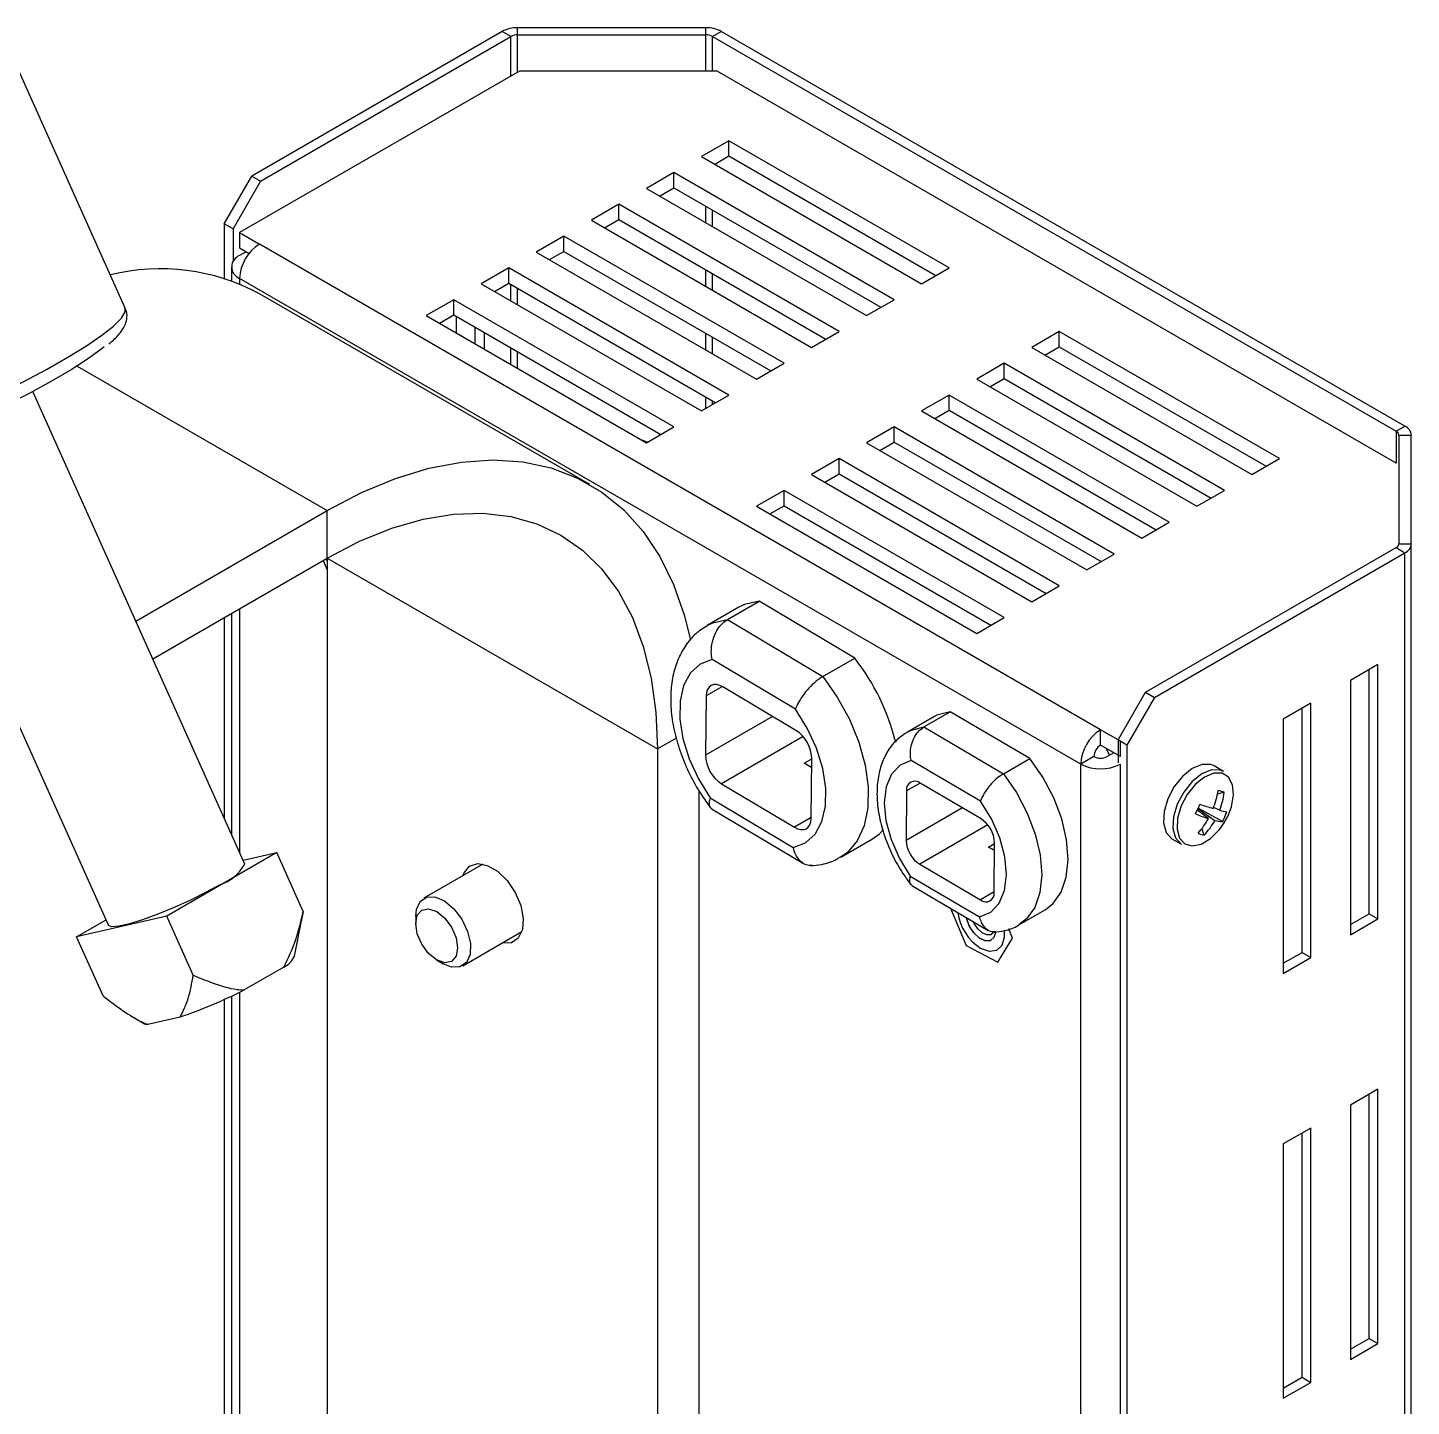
# Model space of a CAD drawing. Extents: x 9.3 to 87.2, y 0.6 to 68.8.
# Drawn here: x 16.84 to 21.283, y 57.384 to 61.809 of the extents above; entities that cross this region are included whole.
import ezdxf

# ---------------------------------------------------------------- set-up
doc = ezdxf.new("R2010")
doc.units = 0
doc.header["$MEASUREMENT"] = 0
doc.layers.add('OBJECT', color=7, linetype='CONTINUOUS')

msp = doc.modelspace()

# ---------------------------------------------------------------- linework, layer by layer
at = {"layer": 'OBJECT'}
for p, q in [((18.3639, 61.7976), (17.5595, 61.3332)), ((17.5878, 61.3169), (18.3921, 61.7812)), ((18.3921, 61.7812), (18.3639, 61.7976)), ((18.3921, 61.6547), (18.3921, 61.7812)), ((18.4134, 61.7863), (18.4134, 61.8094)), ((19.0178, 61.8094), (18.4134, 61.8094)), ((18.4134, 61.7863), (19.0178, 61.7863)), ((18.4134, 61.6669), (18.4134, 61.7863)), ((19.0178, 61.7863), (19.0178, 61.8094)), ((19.0178, 61.6703), (19.0178, 61.7863)), ((19.039, 61.7812), (19.0673, 61.7976)), ((19.039, 61.7812), (21.2347, 60.5137)), ((19.039, 61.6703), (19.039, 61.7812)), ((21.263, 60.53), (19.0673, 61.7976)), ((17.1533, 60.9095), (16.8029, 61.6897)), ((18.4192, 61.6703), (17.5206, 61.1515)), ((19.0544, 61.6703), (18.4192, 61.6703)), ((21.2347, 60.4116), (19.0544, 61.6703)), ((19.0921, 61.4465), (19.0037, 61.3954)), ((19.7992, 61.0383), (19.0921, 61.4465)), ((19.0921, 61.3975), (19.0921, 61.4465)), ((19.0037, 61.3954), (19.7108, 60.9872)), ((19.0462, 61.3709), (19.0921, 61.3975)), ((19.0921, 61.3975), (19.7568, 61.0138)), ((17.4711, 61.1801), (17.5595, 61.3332)), ((17.5595, 61.3332), (17.5878, 61.3169)), ((18.9153, 61.3444), (18.827, 61.2934)), ((19.6225, 60.9362), (18.9153, 61.3444)), ((18.9153, 61.2954), (18.9153, 61.3444)), ((17.5878, 61.3169), (17.4994, 61.1638)), ((18.827, 61.2934), (19.5341, 60.8852)), ((18.8694, 61.2689), (18.9153, 61.2954)), ((18.9153, 61.2954), (19.58, 60.9117)), ((18.7386, 61.2424), (18.6502, 61.1913)), ((19.4457, 60.8342), (18.7386, 61.2424)), ((18.7386, 61.1934), (18.7386, 61.2424)), ((19.0178, 61.1832), (19.0178, 61.2363)), ((18.6502, 61.1913), (19.3573, 60.7831)), ((18.6926, 61.1668), (18.7386, 61.1934)), ((18.7386, 61.1934), (19.4032, 60.8097)), ((19.039, 61.171), (19.039, 61.224)), ((17.4994, 61.1638), (17.4711, 61.1801)), ((17.4711, 61.1801), (17.4711, 61.0051)), ((17.4994, 61.1638), (17.4994, 61.0586)), ((17.5206, 61.1515), (17.5842, 61.1148)), ((17.5206, 61.1515), (17.5206, 61.1025)), ((17.5206, 61.1025), (17.5511, 61.0849)), ((20.2854, 59.5555), (17.5842, 61.1148)), ((18.5618, 61.1403), (18.4734, 61.0893)), ((19.2689, 60.7321), (18.5618, 61.1403)), ((18.5618, 61.0913), (18.5618, 61.1403)), ((17.5418, 61.0903), (17.5206, 61.078)), ((18.4734, 61.0893), (19.1805, 60.6811)), ((18.5158, 61.0648), (18.5618, 61.0913)), ((18.5618, 61.0913), (19.2265, 60.7076)), ((17.4942, 61.0413), (17.4942, 60.9972)), ((18.385, 61.0383), (18.2966, 60.9872)), ((19.0921, 60.6301), (18.385, 61.0383)), ((18.385, 60.9893), (18.385, 61.0383)), ((19.0178, 60.9791), (19.0178, 61.0322)), ((19.039, 60.9669), (19.039, 61.0199)), ((19.7108, 60.9872), (19.7992, 61.0383)), ((20.2217, 59.4452), (17.5206, 61.0046)), ((17.5206, 61.0046), (17.5206, 60.9869)), ((18.2966, 60.9872), (19.0037, 60.579)), ((18.3391, 60.9627), (18.385, 60.9893)), ((18.385, 60.9893), (19.0497, 60.6056)), ((18.3921, 60.9321), (18.3921, 60.9852)), ((18.4134, 60.9198), (18.4134, 60.9729)), ((18.6454, 60.3428), (17.5848, 60.9551)), ((18.2082, 60.9362), (18.1198, 60.8852)), ((18.9153, 60.528), (18.2082, 60.9362)), ((18.2082, 60.8872), (18.2082, 60.9362)), ((19.5341, 60.8852), (19.6225, 60.9362)), ((18.1198, 60.8852), (18.827, 60.477)), ((18.1623, 60.8607), (18.2082, 60.8872)), ((18.2082, 60.8872), (18.8729, 60.5035)), ((18.2171, 60.8291), (18.2171, 60.8821)), ((18.2772, 60.7944), (18.2772, 60.8474)), ((19.3573, 60.7831), (19.4457, 60.8342)), ((20.1528, 60.8342), (20.0644, 60.7831)), ((20.8599, 60.4259), (20.1528, 60.8342)), ((20.1528, 60.7852), (20.1528, 60.8342)), ((18.3055, 60.8311), (18.3055, 60.778)), ((19.0178, 60.775), (19.0178, 60.8281)), ((19.039, 60.7627), (19.039, 60.8158)), ((18.3921, 60.728), (18.3921, 60.781)), ((18.4134, 60.7157), (18.4134, 60.7688)), ((20.0644, 60.7831), (20.7715, 60.3749)), ((20.1068, 60.7586), (20.1528, 60.7852)), ((20.1528, 60.7852), (20.8175, 60.4015)), ((16.9987, 60.723), (17.802, 60.2593)), ((19.1805, 60.6811), (19.2689, 60.7321)), ((19.976, 60.7321), (19.8876, 60.6811)), ((20.6831, 60.3239), (19.976, 60.7321)), ((19.976, 60.6831), (19.976, 60.7321)), ((19.8876, 60.6811), (20.5947, 60.2729)), ((19.93, 60.6566), (19.976, 60.6831)), ((19.976, 60.6831), (20.6407, 60.2994)), ((17.5375, 59.1244), (16.8562, 60.6413)), ((19.0037, 60.579), (19.0921, 60.6301)), ((19.0178, 60.5872), (19.0178, 60.624)), ((19.039, 60.5994), (19.039, 60.6117)), ((19.7992, 60.6301), (19.7108, 60.579)), ((20.5063, 60.2218), (19.7992, 60.6301)), ((19.7992, 60.5811), (19.7992, 60.6301)), ((19.7108, 60.579), (20.4179, 60.1708)), ((19.7533, 60.5545), (19.7992, 60.5811)), ((19.7992, 60.5811), (20.4639, 60.1974)), ((18.827, 60.477), (18.9153, 60.528)), ((19.6225, 60.528), (19.5341, 60.477)), ((20.3296, 60.1198), (19.6225, 60.528)), ((19.6225, 60.479), (19.6225, 60.528)), ((21.2347, 60.5137), (21.263, 60.53)), ((18.8297, 60.4785), (18.8131, 60.485)), ((19.5341, 60.477), (20.2412, 60.0688)), ((19.5765, 60.4525), (19.6225, 60.479)), ((19.6225, 60.479), (20.2871, 60.0953)), ((21.2347, 60.5137), (21.2347, 60.4116)), ((21.2435, 60.5015), (21.2435, 60.1525)), ((21.2435, 60.5015), (21.2835, 60.5015)), ((21.2835, 60.1525), (21.2835, 60.5015)), ((16.4183, 60.4446), (17.0996, 58.9277)), ((19.4457, 60.4259), (19.3573, 60.3749)), ((20.1528, 60.0177), (19.4457, 60.4259)), ((19.4457, 60.377), (19.4457, 60.4259)), ((20.7715, 60.3749), (20.8599, 60.4259)), ((19.3573, 60.3749), (20.0644, 59.9667)), ((19.3997, 60.3504), (19.4457, 60.377)), ((19.4457, 60.377), (20.1103, 59.9932)), ((19.2689, 60.3239), (19.1805, 60.2729)), ((19.976, 59.9157), (19.2689, 60.3239)), ((19.2689, 60.2749), (19.2689, 60.3239)), ((20.5947, 60.2729), (20.6831, 60.3239)), ((17.1871, 59.9044), (17.802, 60.2593)), ((17.802, 60.1066), (17.802, 60.2593)), ((19.1805, 60.2729), (19.8876, 59.8647)), ((19.2229, 60.2484), (19.2689, 60.2749)), ((19.2689, 60.2749), (19.9336, 59.8912)), ((20.4179, 60.1708), (20.5063, 60.2218)), ((20.4303, 59.6759), (21.2347, 60.1403)), ((20.4586, 59.6596), (21.263, 60.1239)), ((21.2347, 60.1403), (21.263, 60.1239)), ((21.2435, 60.1525), (21.2835, 60.1525)), ((21.263, 54.5919), (21.263, 60.1239)), ((21.2835, 54.6204), (21.2835, 60.1525)), ((17.2416, 59.7831), (17.802, 60.1066)), ((17.7894, 60.0993), (17.802, 60.0691)), ((17.802, 60.0981), (17.7989, 60.1048)), ((17.802, 60.1064), (18.8627, 59.4941)), ((17.802, 60.1064), (17.802, 56.1112)), ((20.2412, 60.0688), (20.3296, 60.1198)), ((20.0644, 59.9667), (20.1528, 60.0177)), ((17.5206, 59.9442), (17.5206, 59.1619)), ((19.1237, 59.9488), (19.0219, 59.89)), ((19.0876, 59.9096), (19.1894, 59.9684)), ((19.4959, 59.7855), (19.1894, 59.9684)), ((17.4711, 59.9156), (17.4711, 59.2721)), ((17.4942, 59.9289), (17.4942, 59.2206)), ((19.0876, 59.9096), (19.3941, 59.7267)), ((19.8876, 59.8647), (19.976, 59.9157)), ((19.3054, 59.6215), (19.0382, 59.781)), ((19.3941, 59.7267), (19.4959, 59.7855)), ((21.1763, 59.7652), (21.0879, 59.7142)), ((21.148, 58.965), (21.148, 59.7489)), ((21.1763, 58.9487), (21.1763, 59.7652)), ((19.0711, 59.6942), (19.0193, 59.6644)), ((19.307, 59.5534), (19.0728, 59.6932)), ((21.0879, 59.7142), (21.0879, 58.8977)), ((19.0193, 59.6644), (19.0165, 59.474)), ((20.3419, 59.5228), (20.4303, 59.6759)), ((20.4586, 59.6596), (20.3702, 59.5065)), ((20.4303, 59.6759), (20.4586, 59.6596)), ((20.9607, 59.6407), (20.8723, 59.5897)), ((20.9607, 58.8242), (20.9607, 59.6407)), ((19.2318, 59.5983), (19.0165, 59.474)), ((19.7499, 59.5973), (19.665, 59.5483)), ((19.7178, 59.5645), (19.8027, 59.6135)), ((20.0582, 59.4635), (19.8027, 59.6135)), ((20.8723, 59.5897), (20.8723, 58.7732)), ((20.9324, 58.8405), (20.9324, 59.6244)), ((19.7178, 59.5645), (19.9733, 59.4145)), ((20.349, 59.5187), (20.2854, 59.5555)), ((20.2854, 59.5065), (20.2854, 59.5555)), ((18.9231, 59.529), (18.8627, 59.4941)), ((19.33, 59.5335), (19.0682, 59.3824)), ((20.349, 59.4697), (20.2854, 59.5065)), ((20.3702, 59.5065), (20.3419, 59.5228)), ((20.3419, 59.5228), (20.3419, 59.4493)), ((20.349, 59.4697), (20.349, 59.5187)), ((20.3702, 59.5065), (20.3702, 54.6416)), ((18.8627, 59.4941), (18.8627, 55.5128)), ((19.3338, 59.448), (19.3587, 59.4624)), ((19.3559, 59.2714), (19.3587, 59.4618)), ((19.8999, 59.3264), (19.6772, 59.4571)), ((19.9733, 59.4145), (20.0582, 59.4635)), ((20.2642, 59.4697), (20.2217, 59.4452)), ((20.3023, 59.4967), (20.3142, 59.4741)), ((20.3278, 59.482), (20.3066, 59.4697)), ((19.3583, 59.4334), (19.3338, 59.448)), ((19.3338, 59.448), (19.3583, 59.436)), ((20.2217, 54.7242), (20.2217, 59.4452)), ((20.349, 54.6535), (20.349, 59.4452)), ((20.6805, 59.4219), (20.6498, 59.4396)), ((19.0682, 59.3824), (19.3024, 59.2426)), ((19.7057, 59.3845), (19.6622, 59.3594)), ((19.9016, 59.2695), (19.7064, 59.384)), ((18.9949, 59.3619), (18.9949, 55.4388)), ((19.0316, 59.3371), (19.2988, 59.1776)), ((19.6622, 59.3594), (19.6611, 59.2)), ((20.6827, 59.3548), (20.661, 59.3487)), ((19.0364, 59.3021), (19.3314, 59.1261)), ((19.842, 59.3045), (19.6611, 59.2)), ((20.6317, 59.2702), (20.5962, 59.298)), ((20.5984, 59.3026), (20.6525, 59.2643)), ((20.6769, 59.2615), (20.5992, 59.3043)), ((20.668, 59.2973), (20.6481, 59.3057)), ((19.3559, 59.2735), (19.3024, 59.2426)), ((19.9233, 59.2501), (19.7046, 59.1238)), ((20.6184, 59.2177), (20.6111, 59.2381)), ((19.4509, 59.147), (19.5527, 59.2057)), ((19.9259, 59.1792), (19.9451, 59.1902)), ((19.9439, 59.034), (19.9451, 59.1933)), ((20.5149, 59.2058), (20.5455, 59.1881)), ((17.6401, 59.1616), (17.2866, 58.9575)), ((17.532, 59.1366), (17.6401, 59.1616)), ((17.7251, 58.9723), (17.6401, 59.1616)), ((19.9449, 59.168), (19.9259, 59.1792)), ((19.9259, 59.1792), (19.9449, 59.1699)), ((18.3019, 59.1244), (18.112, 59.0147)), ((19.7046, 59.1238), (19.8997, 59.0093)), ((19.6745, 59.0856), (19.8972, 58.9549)), ((19.6789, 59.056), (19.9248, 58.9117)), ((19.9439, 59.0348), (19.8997, 59.0093)), ((17.7251, 58.9723), (17.7182, 58.94)), ((19.8039, 58.9827), (19.8538, 58.8632)), ((20.0225, 58.929), (20.1073, 58.978)), ((17.2866, 58.9575), (16.9969, 58.8905)), ((16.9969, 58.8905), (17.0917, 58.9452)), ((17.3716, 58.7682), (17.2866, 58.9575)), ((17.6971, 58.8284), (17.7198, 58.9425)), ((18.0861, 58.9575), (18.0861, 58.9332)), ((21.0879, 58.9303), (21.148, 58.965)), ((21.0879, 58.8977), (21.1763, 58.9487)), ((21.148, 58.965), (21.1763, 58.9487)), ((17.0819, 58.7012), (16.9969, 58.8905)), ((18.237, 58.7982), (18.4269, 58.9079)), ((19.9355, 58.8806), (19.9356, 58.8807)), ((19.9557, 58.8093), (20.003, 58.8864)), ((20.003, 58.8864), (19.9906, 58.9162)), ((19.8538, 58.8632), (19.9557, 58.8093)), ((20.8723, 58.8058), (20.9324, 58.8405)), ((20.9324, 58.8405), (20.9607, 58.8242)), ((17.6629, 58.7938), (17.5355, 58.7203)), ((18.1534, 58.8166), (18.1745, 58.8044)), ((20.8723, 58.7732), (20.9607, 58.8242)), ((17.4942, 58.7003), (17.4942, 56.2259)), ((17.5206, 58.7129), (17.5206, 56.2128)), ((17.4711, 58.6897), (17.4711, 56.2374)), ((17.1811, 58.6315), (17.2148, 58.6118)), ((17.3298, 58.6335), (17.2255, 58.6094)), ((21.1763, 58.4016), (21.0879, 58.3506)), ((21.1763, 57.5851), (21.1763, 58.4016)), ((21.0879, 58.3506), (21.0879, 57.534)), ((21.148, 57.6014), (21.148, 58.3853)), ((20.9607, 58.2771), (20.8723, 58.2261)), ((20.9324, 57.4769), (20.9324, 58.2608)), ((20.9607, 57.4606), (20.9607, 58.2771)), ((20.8723, 58.2261), (20.8723, 57.4095)), ((21.0879, 57.5667), (21.148, 57.6014)), ((21.148, 57.6014), (21.1763, 57.5851)), ((21.0879, 57.534), (21.1763, 57.5851)), ((20.8723, 57.4422), (20.9324, 57.4769)), ((20.8723, 57.4095), (20.9607, 57.4606)), ((20.9324, 57.4769), (20.9607, 57.4606))]:
    msp.add_line(p, q, dxfattribs=at)
at = {"layer": 'OBJECT', "flags": 128}
for points in [[(16.0204, 60.4006), (16.0274, 60.3936), (16.0485, 60.3885), (16.0822, 60.3898), (16.1276, 60.3972), (16.1837, 60.4106), (16.2493, 60.4297), (16.3227, 60.454), (16.4023, 60.4831), (16.4862, 60.5162), (16.5724, 60.5525), (16.659, 60.5912), (16.7439, 60.6314), (16.8251, 60.6721), (16.9008, 60.7124), (16.9691, 60.7515), (17.0286, 60.7882), (17.0777, 60.8219), (17.1154, 60.8516), (17.1408, 60.8768), (17.1532, 60.8968), (17.1533, 60.9095)], [(17.0858, 60.7844), (17.0751, 60.7758), (17.0326, 60.7451), (16.9794, 60.711), (16.9168, 60.6744), (16.8464, 60.6361), (16.7699, 60.5971), (16.6894, 60.5585), (16.6067, 60.5212), (16.5241, 60.4861), (16.4436, 60.4541), (16.3672, 60.4261), (16.2969, 60.4027), (16.2343, 60.3845), (16.1812, 60.372), (16.1634, 60.3688)], [(17.802, 60.2593), (17.9121, 60.317), (18.0212, 60.3624), (18.1285, 60.3952), (18.2329, 60.4151), (18.3337, 60.4219), (18.43, 60.4155), (18.5209, 60.3961), (18.6056, 60.3637), (18.6836, 60.3187), (18.754, 60.2615), (18.8162, 60.1925), (18.8698, 60.1123), (18.9143, 60.0216), (18.9494, 59.9211), (18.9686, 59.8428)], [(17.802, 60.1066), (17.906, 60.1607), (18.0089, 60.2025), (18.1099, 60.2316), (18.2079, 60.2477), (18.302, 60.2506), (18.3913, 60.2404), (18.4749, 60.217), (18.552, 60.1808), (18.6219, 60.1321), (18.6839, 60.0714), (18.7374, 59.9992), (18.7819, 59.9162), (18.817, 59.8233), (18.8423, 59.7213), (18.8576, 59.6112), (18.8627, 59.4941)], [(19.1894, 59.9684), (19.1423, 59.9578), (19.1237, 59.9488)], [(19.0221, 59.8901), (19.0405, 59.899), (19.0876, 59.9096)], [(19.0382, 59.781), (18.9994, 59.7661), (18.9683, 59.738), (18.9465, 59.698), (18.9349, 59.6479), (18.934, 59.5901), (18.9439, 59.5272), (18.9642, 59.462), (18.9939, 59.3977), (19.0316, 59.3371)], [(19.3941, 59.7267), (19.44, 59.6605), (19.4787, 59.5893), (19.5087, 59.5156), (19.529, 59.442), (19.5388, 59.3711), (19.5379, 59.3054), (19.5261, 59.2474), (19.504, 59.1991), (19.4724, 59.1621), (19.4507, 59.1468)], [(19.0728, 59.6932), (19.0626, 59.6982), (19.0526, 59.7006), (19.0435, 59.7005), (19.0354, 59.6978), (19.0287, 59.6926), (19.0237, 59.685), (19.0205, 59.6755), (19.0193, 59.6644)], [(19.2988, 59.1776), (19.3377, 59.1925), (19.3687, 59.2206), (19.3905, 59.2606), (19.4022, 59.3107), (19.403, 59.3685), (19.3931, 59.4314), (19.3728, 59.4966), (19.3431, 59.5609), (19.3054, 59.6215)], [(19.8027, 59.6135), (19.7601, 59.6025), (19.7499, 59.5973)], [(19.6631, 59.5472), (19.6752, 59.5535), (19.7178, 59.5645)], [(19.6772, 59.4571), (19.6415, 59.4419), (19.6142, 59.4129), (19.5971, 59.3719), (19.591, 59.3212), (19.5963, 59.2638), (19.6127, 59.203), (19.6393, 59.1424), (19.6745, 59.0856)], [(20.1073, 58.978), (20.1324, 58.9973), (20.1589, 59.0344), (20.1755, 59.0824), (20.1814, 59.1393), (20.1763, 59.2026), (20.1606, 59.2695), (20.1349, 59.3373), (20.1002, 59.4029), (20.0582, 59.4635)], [(19.9733, 59.4145), (20.0154, 59.3539), (20.05, 59.2883), (20.0758, 59.2205), (20.0915, 59.1536), (20.0965, 59.0903), (20.0906, 59.0334), (20.0741, 58.9854), (20.0475, 58.9483), (20.0243, 58.9301)], [(20.6498, 59.4396), (20.6392, 59.4441), (20.6113, 59.4445), (20.5802, 59.4317), (20.5493, 59.407), (20.522, 59.3733), (20.5013, 59.3341), (20.4893, 59.2936), (20.4874, 59.2563), (20.4958, 59.2262), (20.5136, 59.2065), (20.5149, 59.2058)], [(20.6805, 59.4219), (20.6699, 59.4264), (20.6419, 59.4268), (20.6108, 59.414), (20.58, 59.3893), (20.5527, 59.3556), (20.5319, 59.3164), (20.52, 59.2759), (20.5181, 59.2386), (20.5265, 59.2085), (20.5443, 59.1888), (20.5455, 59.1881)], [(20.6759, 59.4158), (20.6492, 59.4161), (20.6196, 59.4039), (20.5901, 59.3805), (20.5641, 59.3483), (20.5443, 59.3109), (20.5329, 59.2723), (20.5311, 59.2367), (20.5391, 59.208), (20.5561, 59.1892), (20.5802, 59.1825), (20.6087, 59.1885), (20.6387, 59.2066), (20.6668, 59.2348), (20.6741, 59.2444)], [(20.6961, 59.2825), (20.7058, 59.3086), (20.7125, 59.3462), (20.7094, 59.3788), (20.6967, 59.4029), (20.6759, 59.4158)], [(19.8972, 58.9549), (19.9329, 58.9701), (19.9601, 58.9991), (19.9773, 59.0401), (19.9834, 59.0908), (19.9781, 59.1482), (19.9616, 59.209), (19.9351, 59.2696), (19.8999, 59.3264)], [(20.6741, 59.2444), (20.69, 59.2701), (20.6961, 59.2825)], [(19.3024, 59.2426), (19.3127, 59.2376), (19.3226, 59.2352), (19.3318, 59.2353), (19.3398, 59.238), (19.3465, 59.2433), (19.3515, 59.2508), (19.3547, 59.2603), (19.3559, 59.2714)], [(19.5527, 59.2057), (19.5742, 59.2209), (19.5886, 59.235)], [(18.2378, 59.0873), (18.2414, 59.0962), (18.2592, 59.1175), (18.2851, 59.1258), (18.316, 59.1202), (18.3487, 59.1013), (18.3796, 59.0712), (18.4054, 59.0331), (18.4233, 58.9912), (18.4313, 58.9499), (18.4286, 58.9139), (18.4155, 58.8868), (18.3934, 58.8719), (18.3646, 58.8705), (18.3628, 58.8708)], [(17.4575, 59.0582), (17.4129, 59.0338), (17.3628, 59.009), (17.31, 58.9851), (17.2578, 58.9637), (17.2091, 58.9458), (17.1668, 58.9326), (17.1333, 58.9249), (17.1106, 58.923), (17.0999, 58.9271), (17.0996, 58.9277)], [(18.0861, 58.9575), (18.0882, 58.9784), (18.0999, 59.0044), (18.1207, 59.0185), (18.1479, 59.0192), (18.1784, 59.0062), (18.2083, 58.9812)], [(18.1792, 58.9513), (18.2011, 58.9218), (18.2157, 58.8881), (18.2208, 58.8554), (18.2157, 58.8286), (18.201, 58.8118), (18.1792, 58.8076), (18.1534, 58.8166), (18.1276, 58.8374), (18.1058, 58.8669), (18.0912, 58.9005), (18.0861, 58.9332), (18.0912, 58.96), (18.1058, 58.9768), (18.1277, 58.9811), (18.1535, 58.9721), (18.1792, 58.9513)], [(18.2083, 58.9812), (18.2342, 58.9472), (18.2529, 58.9083), (18.2621, 58.8692), (18.2608, 58.8345), (18.249, 58.8086), (18.2283, 58.7944), (18.201, 58.7938), (18.1745, 58.8044)], [(19.9356, 58.8807), (19.9324, 58.8791), (19.9157, 58.8782), (19.8968, 58.8868), (19.8785, 58.9035), (19.8637, 58.9259), (19.8546, 58.9505), (19.8539, 58.9533)], [(19.9421, 58.9052), (19.9331, 58.8976), (19.9202, 58.8969), (19.9056, 58.9035), (19.8915, 58.9165), (19.88, 58.9337), (19.8773, 58.9396)], [(19.8784, 58.9035), (19.8967, 58.8868), (19.9156, 58.8782), (19.9323, 58.8791), (19.9443, 58.8893), (19.9495, 58.9055)], [(19.9756, 58.9097), (19.976, 58.8891), (19.9685, 58.8627), (19.9518, 58.8468), (19.9283, 58.8436), (19.9011, 58.8534)], [(17.2148, 58.6118), (17.2179, 58.6105), (17.2255, 58.6094)]]:
    msp.add_lwpolyline(points, dxfattribs=at)
at = {"layer": 'OBJECT'}
for centre, radius, start, end in [((18.4113, 61.7084), 0.101, 88.8562, 118.04), ((18.4125, 61.743), 0.0433, 88.8564, 118.0402), ((19.0198, 61.7084), 0.101, 61.9595, 91.1444), ((19.0187, 61.743), 0.0433, 61.966, 91.1383), ((17.6587, 60.9983), 0.1383, 122.6056, 177.3944), ((17.5345, 61.0413), 0.0393, 110.7833, 249.2165), ((17.2658, 60.3614), 0.6741, 61.7521, 103.7561), ((21.2485, 60.498), 0.0352, 5.6942, 65.6258), ((21.2285, 60.5), 0.0151, 5.7053, 65.6135), ((21.2285, 60.154), 0.0151, 294.3758, 354.3024), ((21.2485, 60.156), 0.0352, 294.3752, 354.3038), ((18.9357, 59.3453), 0.7124, 13.7139, 38.1578), ((19.2445, 59.4578), 0.1143, 2.0382, 56.8377), ((20.3599, 59.4389), 0.1383, 122.6056, 177.3944), ((20.3102, 59.4676), 0.0461, 122.6051, 177.3949), ((19.1307, 59.4781), 0.1143, 182.0382, 236.8377), ((20.2854, 59.5107), 0.0461, 242.6104, 297.3896), ((20.2854, 59.5681), 0.1383, 242.6098, 297.3903), ((19.689, 59.3633), 0.0271, 49.9698, 188.3771), ((20.3736, 59.411), 0.294, 338.486, 350.0624), ((20.6311, 59.2077), 0.1559, 70.6685, 78.0926), ((20.4285, 59.3891), 0.2565, 339.037, 352.3149), ((19.8828, 59.6361), 0.7896, 333.6538, 336.1212), ((20.7933, 59.7644), 0.5199, 247.0229, 251.8963), ((21.0599, 60.6943), 1.4511, 251.7203, 253.4763), ((20.7267, 59.5107), 0.2213, 254.6092, 260.798), ((20.4948, 59.3733), 0.2208, 324.2814, 335.724), ((20.498, 59.3641), 0.2062, 330.1594, 339.6156), ((19.8499, 59.1895), 0.0953, 2.3267, 57.1187), ((20.3986, 59.3974), 0.2655, 318.9767, 331.3689), ((20.4452, 59.3802), 0.2376, 316.8259, 330.8034), ((20.675, 59.3499), 0.0884, 255.2918, 271.252), ((19.7563, 59.2039), 0.0953, 182.3269, 237.1186), ((20.6337, 59.3097), 0.0933, 248.1702, 260.5955), ((17.4106, 59.1962), 0.1458, 288.7889, 330.4678), ((19.9171, 59.03), 0.0271, 229.971, 8.3766), ((19.9915, 58.9932), 0.1665, 188.2518, 237.0977), ((19.9634, 58.9764), 0.1119, 191.8596, 220.633), ((17.6255, 58.865), 0.0804, 297.694, 332.9517), ((16.7725, 60.2432), 1.7034, 289.097, 296.6126)]:
    msp.add_arc(centre, radius, start, end, dxfattribs=at)
for points, knots in [([(17.101, 60.7946), (17.1043, 60.7973), (17.1207, 60.8104), (17.1364, 60.8278), (17.1517, 60.8507), (17.1589, 60.8727), (17.1601, 60.8947), (17.154, 60.9056), (17.1523, 60.9086)], [0, 0, 0, 0, 0.08587, 0.416656, 0.617622, 0.783153, 0.939653, 1, 1, 1, 1]), ([(19.0382, 59.781), (19.0382, 59.7812), (19.0365, 59.7889), (19.0344, 59.8076), (19.0377, 59.8377), (19.0488, 59.8681), (19.0658, 59.894), (19.0803, 59.9044), (19.0876, 59.9096)], [0, 0, 0, 0, 0.003687, 0.16918, 0.383478, 0.59087, 0.795384, 1, 1, 1, 1]), ([(19.0227, 59.8892), (19.0115, 59.8824), (18.9859, 59.8669), (18.9547, 59.8312), (18.9289, 59.7865), (18.9119, 59.7348), (18.9039, 59.6767), (18.9053, 59.6133), (18.9164, 59.5463), (18.9367, 59.4782), (18.9655, 59.4115), (18.9976, 59.3534), (19.0221, 59.3204), (19.0323, 59.3067)], [0, 0, 0, 0, 0.06778, 0.154467, 0.241719, 0.332181, 0.427215, 0.526238, 0.62725, 0.728242, 0.828823, 0.929194, 1, 1, 1, 1]), ([(19.3941, 59.7267), (19.3865, 59.7217), (19.3712, 59.7117), (19.3482, 59.6894), (19.3279, 59.6645), (19.3134, 59.6411), (19.3074, 59.6272), (19.3054, 59.6216), (19.3054, 59.6215)], [0, 0, 0, 0, 0.204615, 0.409128, 0.616517, 0.83082, 0.99631, 1, 1, 1, 1]), ([(19.6625, 59.5462), (19.6508, 59.5382), (19.6264, 59.5216), (19.5991, 59.4849), (19.5793, 59.4413), (19.5683, 59.3912), (19.5663, 59.3353), (19.574, 59.2751), (19.5909, 59.213), (19.6166, 59.1519), (19.6452, 59.1001), (19.6669, 59.0712), (19.6753, 59.0599)], [0, 0, 0, 0, 0.0882686, 0.1831336, 0.2796802, 0.380936, 0.4876296, 0.5978549, 0.7087578, 0.8192424, 0.9294752, 1, 1, 1, 1]), ([(19.6772, 59.4571), (19.6772, 59.4573), (19.6757, 59.4638), (19.6739, 59.4793), (19.6765, 59.5045), (19.6856, 59.5298), (19.6997, 59.5514), (19.7118, 59.5601), (19.7178, 59.5645)], [0, 0, 0, 0, 0.0036878, 0.1691837, 0.3834819, 0.5908735, 0.7953886, 1, 1, 1, 1]), ([(19.9733, 59.4145), (19.9669, 59.4104), (19.9542, 59.402), (19.9351, 59.3834), (19.9183, 59.3625), (19.9064, 59.3429), (19.9015, 59.3313), (19.8999, 59.3265), (19.8999, 59.3264)], [0, 0, 0, 0, 0.2046121, 0.409128, 0.6165191, 0.8308208, 0.996312, 1, 1, 1, 1]), ([(19.0316, 59.3371), (19.0316, 59.337), (19.0297, 59.3314), (19.0273, 59.3198), (19.0288, 59.3074), (19.0349, 59.3043), (19.0371, 59.3032)], [0, 0, 0, 0, 0.007349, 0.337261, 0.764468, 1, 1, 1, 1]), ([(19.3603, 59.1197), (19.3535, 59.1198), (19.339, 59.12), (19.32, 59.1331), (19.3062, 59.153), (19.3006, 59.1697), (19.2988, 59.1774), (19.2988, 59.1776)], [0, 0, 0, 0, 0.238213, 0.505594, 0.781879, 0.995246, 1, 1, 1, 1]), ([(19.3545, 59.1188), (19.3663, 59.1201), (19.3958, 59.1233), (19.4289, 59.1331), (19.4468, 59.1455), (19.4501, 59.1478)], [0, 0, 0, 0, 0.352249, 0.880536, 1, 1, 1, 1]), ([(19.6745, 59.0856), (19.6744, 59.0855), (19.6729, 59.0808), (19.671, 59.071), (19.6724, 59.0605), (19.6776, 59.0579), (19.6795, 59.0569)], [0, 0, 0, 0, 0.0073129, 0.3354721, 0.7604088, 1, 1, 1, 1]), ([(17.6629, 58.7938), (17.6767, 58.8226), (17.7034, 58.8785), (17.718, 58.9417), (17.7251, 58.9723)], [0, 0, 0, 0, 0.515407, 1, 1, 1, 1]), ([(19.9494, 58.9064), (19.9435, 58.9065), (19.9312, 58.9067), (19.9151, 58.9177), (19.9034, 58.9343), (19.8987, 58.9482), (19.8972, 58.9547), (19.8972, 58.9549)], [0, 0, 0, 0, 0.244215, 0.509486, 0.783601, 0.995282, 1, 1, 1, 1]), ([(19.9447, 58.9058), (19.9554, 58.9072), (19.9821, 58.9106), (20.0101, 58.9195), (20.0239, 58.9303), (20.0249, 58.9311)], [0, 0, 0, 0, 0.382183, 0.952319, 1, 1, 1, 1]), ([(17.3298, 58.6335), (17.3392, 58.6526), (17.3587, 58.6923), (17.3672, 58.7423), (17.3716, 58.7682)], [0, 0, 0, 0, 0.480507, 1, 1, 1, 1]), ([(17.3716, 58.7682), (17.3918, 58.7596), (17.4381, 58.7397), (17.4934, 58.7232), (17.528, 58.7208), (17.5355, 58.7203)], [0, 0, 0, 0, 0.376951, 0.863752, 1, 1, 1, 1]), ([(17.0819, 58.7012), (17.1028, 58.6853), (17.1447, 58.6533), (17.1931, 58.6231), (17.2199, 58.6118), (17.2255, 58.6094)], [0, 0, 0, 0, 0.438722, 0.883113, 1, 1, 1, 1])]:
    msp.add_open_spline(points, degree=3, knots=knots, dxfattribs=at)

doc.saveas('drawing.dxf')
